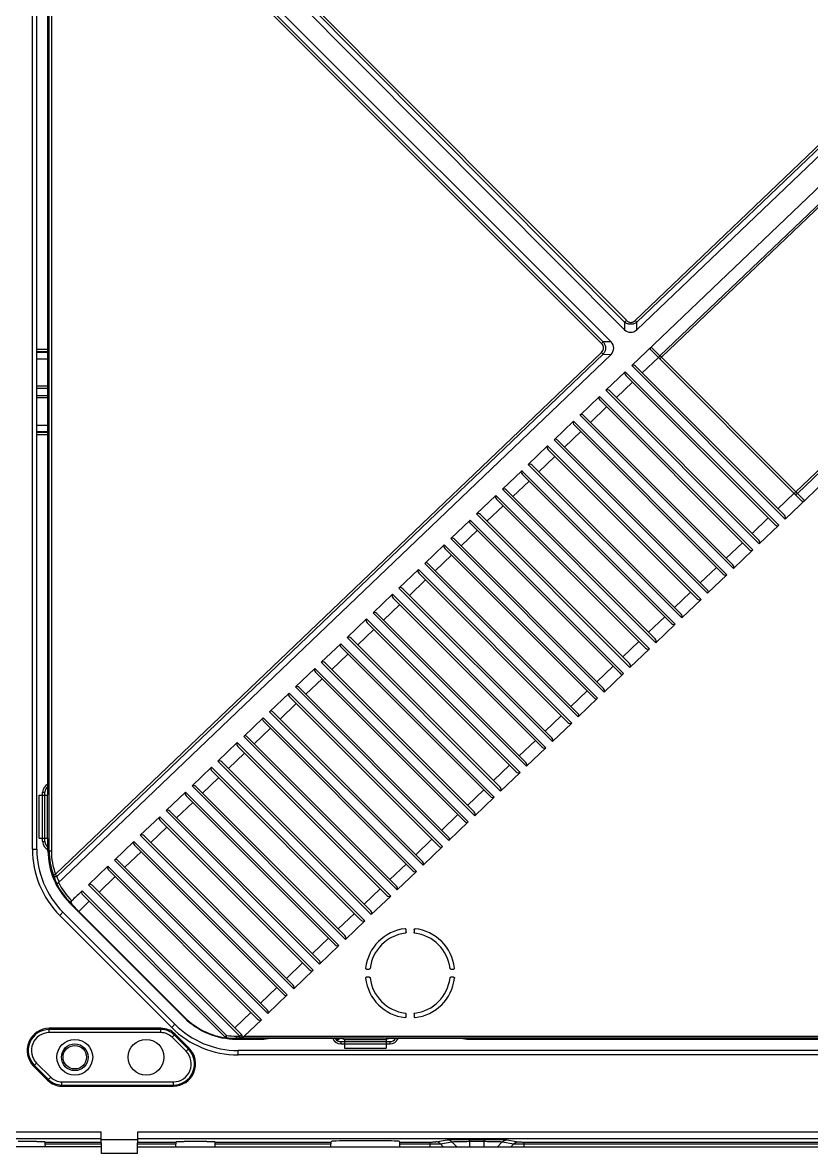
# Model space of a CAD drawing. Header units: millimetres. Extents: x 7531 to 19147, y 2539 to 6525.
# Drawn here: x 7857 to 8033.4, y 3054.3 to 3307.2 of the extents above; entities that cross this region are included whole.
import ezdxf

# ---------------------------------------------------------------- set-up
doc = ezdxf.new("R2010")
doc.units = ezdxf.units.MM
doc.layers.add('02___PRT_ALL_AXES', color=7, linetype='Continuous')

# ---------------------------------------------------------------- blocks, each defined once
blk = doc.blocks.new('DASFASFASEFWE')
at = {"color": 7, "linetype": 'Continuous'}
for p, q in [((122.71, 3532.31), (-11.33, 3404.27)), ((125.91, 3532.88), (-10.95, 3402.14)), ((123.3, 3532.11), (-10.95, 3403.87)), ((129.9, 3529.77), (-12.06, 3394.16)), ((-5.74, 3396.34), (131.83, 3527.76)), ((-5.43, 3396.02), (132.13, 3527.43)), ((-13.71, 3402.18), (-125.56, 3514.57)), ((-13.66, 3403.9), (-124.29, 3515.06)), ((-13.27, 3404.29), (-124.25, 3515.81)), ((-129.9, 3510.16), (-18.82, 3399.08)), ((-129.16, 3510.2), (-18.43, 3399.47)), ((-128.66, 3511.47), (-16.66, 3399.47)), ((-142.38, 3285.7), (-142.38, 3490.95)), ((-141.88, 3490.95), (-141.88, 3285.7)), ((-142.65, 3298.32), (-142.65, 3478.32)), ((127.98, 3464.68), (24.63, 3365.95)), ((128.34, 3464.31), (24.99, 3365.59)), ((22.26, 3359.84), (129.9, 3462.67)), ((-13.66, 3403.9), (-13.71, 3402.18)), ((-13.66, 3403.9), (-13.27, 3404.29)), ((-11.33, 3404.27), (-10.95, 3403.87)), ((-10.95, 3402.14), (-10.95, 3403.87)), ((-18.82, 3399.08), (-18.43, 3399.47)), ((-16.66, 3399.47), (-18.43, 3399.47)), ((-5.74, 3396.34), (-7.72, 3398.31)), ((-18.84, 3397.09), (-140.97, 3280.42)), ((-18.46, 3396.69), (-140.68, 3279.94)), ((-16.69, 3396.65), (-140.65, 3278.24)), ((-18.46, 3396.69), (-18.84, 3397.09)), ((-18.46, 3396.69), (-16.69, 3396.65)), ((-9.72, 3392.53), (-6.1, 3395.98)), ((-7.75, 3397.63), (25.93, 3363.96)), ((-5.43, 3396.02), (-5.79, 3395.67)), ((-5.43, 3396.02), (-5.74, 3396.34)), ((24.63, 3365.95), (-5.43, 3396.02)), ((-12.06, 3394.16), (22.26, 3359.84)), ((-11.2, 3394.01), (22.12, 3360.69)), ((-13.51, 3392.78), (-17.85, 3388.64)), ((20.81, 3358.46), (-13.51, 3392.78)), ((19.95, 3358.61), (-13.37, 3391.94)), ((-17.85, 3388.64), (16.47, 3354.32)), ((-16.99, 3388.49), (16.34, 3355.16)), ((-15.5, 3387), (-11.89, 3390.46)), ((-19.29, 3387.25), (-23.63, 3383.11)), ((15.02, 3352.94), (-19.29, 3387.25)), ((14.17, 3353.09), (-19.16, 3386.41)), ((-23.63, 3383.11), (10.68, 3348.79)), ((-22.78, 3382.96), (10.55, 3349.63)), ((-21.29, 3381.47), (-17.67, 3384.93)), ((-25.08, 3381.73), (-29.42, 3377.58)), ((9.24, 3347.41), (-25.08, 3381.73)), ((8.38, 3347.56), (-24.95, 3380.89)), ((-27.08, 3375.95), (-23.46, 3379.4)), ((-30.87, 3376.2), (-35.21, 3372.05)), ((3.45, 3341.88), (-30.87, 3376.2)), ((2.6, 3342.03), (-30.73, 3375.36)), ((-29.42, 3377.58), (4.9, 3343.26)), ((-28.56, 3377.43), (4.76, 3344.1)), ((-32.86, 3370.42), (-29.25, 3373.87)), ((-36.65, 3370.67), (-40.99, 3366.53)), ((-2.33, 3336.35), (-36.65, 3370.67)), ((-35.21, 3372.05), (-0.89, 3337.74)), ((-34.35, 3371.9), (-1.02, 3338.58)), ((-38.65, 3364.89), (-35.03, 3368.35)), ((-3.19, 3336.5), (-36.52, 3369.83)), ((-40.99, 3366.53), (-6.67, 3332.21)), ((-40.14, 3366.38), (-6.81, 3333.05)), ((24.25, 3365.63), (20.64, 3362.17)), ((24.28, 3365.6), (24.63, 3365.95)), ((24.99, 3365.59), (24.63, 3365.95)), ((26.59, 3363.99), (24.99, 3365.59)), ((-42.44, 3365.14), (-46.78, 3361)), ((-44.44, 3359.36), (-40.82, 3362.82)), ((-8.12, 3330.83), (-42.44, 3365.14)), ((-8.98, 3330.98), (-42.31, 3364.3)), ((-46.78, 3361), (-12.46, 3326.68)), ((-45.92, 3360.85), (-12.59, 3327.52)), ((-48.22, 3359.62), (-52.56, 3355.47)), ((-13.91, 3325.3), (-48.22, 3359.62)), ((-14.76, 3325.45), (-48.09, 3358.78)), ((18.47, 3360.1), (14.85, 3356.64)), ((16.47, 3354.32), (20.81, 3358.46)), ((-52.56, 3355.47), (-18.25, 3321.15)), ((-51.71, 3355.32), (-18.38, 3321.99)), ((-50.22, 3353.84), (-46.61, 3357.29)), ((-54.01, 3354.09), (-58.35, 3349.94)), ((-19.69, 3319.77), (-54.01, 3354.09)), ((-20.55, 3319.92), (-53.88, 3353.25)), ((12.68, 3354.57), (9.07, 3351.12)), ((10.68, 3348.79), (15.02, 3352.94)), ((-56.01, 3348.31), (-52.39, 3351.76)), ((-59.8, 3348.56), (-64.14, 3344.42)), ((-25.48, 3314.24), (-59.8, 3348.56)), ((-26.34, 3314.39), (-59.66, 3347.72)), ((-58.35, 3349.94), (-24.03, 3315.63)), ((-57.49, 3349.79), (-24.17, 3316.47)), ((6.9, 3349.04), (3.28, 3345.59)), ((-61.79, 3342.78), (-58.18, 3346.24)), ((4.9, 3343.26), (9.24, 3347.41)), ((-65.58, 3343.03), (-69.92, 3338.89)), ((-31.27, 3308.72), (-65.58, 3343.03)), ((-64.14, 3344.42), (-29.82, 3310.1)), ((-63.28, 3344.27), (-29.95, 3310.94)), ((1.11, 3343.52), (-2.51, 3340.06)), ((-67.58, 3337.25), (-63.96, 3340.71)), ((-32.12, 3308.87), (-65.45, 3342.19)), ((-0.89, 3337.74), (3.45, 3341.88)), ((-71.37, 3337.51), (-75.71, 3333.36)), ((-37.05, 3303.19), (-71.37, 3337.51)), ((-69.92, 3338.89), (-35.61, 3304.57)), ((-69.07, 3338.74), (-35.74, 3305.41)), ((-4.68, 3337.99), (-8.29, 3334.53)), ((-73.37, 3331.73), (-69.75, 3335.18)), ((-37.91, 3303.34), (-71.24, 3336.67)), ((-6.67, 3332.21), (-2.33, 3336.35)), ((-75.71, 3333.36), (-41.39, 3299.04)), ((-74.85, 3333.21), (-41.53, 3299.88)), ((-10.46, 3332.46), (-14.08, 3329.01)), ((-77.16, 3331.98), (-81.5, 3327.83)), ((-42.84, 3297.66), (-77.16, 3331.98)), ((-43.69, 3297.81), (-77.02, 3331.14)), ((-12.46, 3326.68), (-8.12, 3330.83)), ((-81.5, 3327.83), (-47.18, 3293.52)), ((-80.64, 3327.68), (-47.31, 3294.36)), ((-79.15, 3326.2), (-75.54, 3329.65)), ((-82.94, 3326.45), (-87.28, 3322.31)), ((-48.62, 3292.13), (-82.94, 3326.45)), ((-49.48, 3292.28), (-82.81, 3325.61)), ((-16.25, 3326.93), (-19.87, 3323.48)), ((-18.25, 3321.15), (-13.91, 3325.3)), ((-87.28, 3322.31), (-52.96, 3287.99)), ((-84.94, 3320.67), (-81.32, 3324.13)), ((-88.73, 3320.92), (-93.07, 3316.78)), ((-54.41, 3286.61), (-88.73, 3320.92)), ((-55.27, 3286.76), (-88.59, 3320.08)), ((-86.43, 3322.16), (-53.1, 3288.83)), ((-22.04, 3321.41), (-25.65, 3317.95)), ((-24.03, 3315.63), (-19.69, 3319.77)), ((-90.73, 3315.14), (-87.11, 3318.6)), ((-94.51, 3315.4), (-98.85, 3311.25)), ((-60.2, 3281.08), (-94.51, 3315.4)), ((-93.07, 3316.78), (-58.75, 3282.46)), ((-92.21, 3316.63), (-58.88, 3283.3)), ((-27.82, 3315.88), (-31.44, 3312.42)), ((-96.51, 3309.62), (-92.9, 3313.07)), ((-61.05, 3281.23), (-94.38, 3314.56)), ((-29.82, 3310.1), (-25.48, 3314.24)), ((-100.3, 3309.87), (-104.64, 3305.72)), ((-65.98, 3275.55), (-100.3, 3309.87)), ((-98.85, 3311.25), (-64.54, 3276.93)), ((-98, 3311.1), (-64.67, 3277.77)), ((-33.61, 3310.35), (-37.22, 3306.9)), ((-102.3, 3304.09), (-98.68, 3307.54)), ((-66.84, 3275.7), (-100.17, 3309.03)), ((-35.61, 3304.57), (-31.27, 3308.72)), ((-104.64, 3305.72), (-70.32, 3271.41)), ((-103.78, 3305.57), (-70.46, 3272.25)), ((-39.39, 3304.82), (-43.01, 3301.37)), ((-106.09, 3304.34), (-110.43, 3300.2)), ((-108.08, 3298.56), (-104.47, 3302.02)), ((-71.77, 3270.02), (-106.09, 3304.34)), ((-72.63, 3270.17), (-105.95, 3303.5)), ((-41.39, 3299.04), (-37.05, 3303.19)), ((-110.43, 3300.2), (-76.11, 3265.88)), ((-109.57, 3300.05), (-76.24, 3266.72)), ((-144.65, 3288.52), (-144.65, 3298.13)), ((-144.65, 3298.13), (-142.76, 3298.13)), ((-142.76, 3298.13), (-142.65, 3298.32)), ((-142.76, 3288.52), (-142.76, 3298.13)), ((-111.87, 3298.81), (-116.21, 3294.67)), ((-77.56, 3264.5), (-111.87, 3298.81)), ((-78.41, 3264.65), (-111.74, 3297.97)), ((-45.18, 3299.3), (-48.8, 3295.84)), ((-47.18, 3293.52), (-42.84, 3297.66)), ((-116.21, 3294.67), (-81.9, 3260.35)), ((-115.36, 3294.52), (-82.03, 3261.19)), ((-113.87, 3293.03), (-110.25, 3296.49)), ((-117.66, 3293.29), (-122, 3289.14)), ((-83.34, 3258.97), (-117.66, 3293.29)), ((-84.2, 3259.12), (-117.53, 3292.45)), ((-50.97, 3293.77), (-54.58, 3290.31)), ((-52.96, 3287.99), (-48.62, 3292.13)), ((-119.66, 3287.51), (-116.04, 3290.96)), ((-144.65, 3288.52), (-142.76, 3288.52)), ((-142.65, 3288.32), (-142.76, 3288.52)), ((-142.65, 3285.7), (-142.65, 3288.32)), ((-123.45, 3287.76), (-127.79, 3283.61)), ((-89.13, 3253.44), (-123.45, 3287.76)), ((-89.98, 3253.59), (-123.31, 3286.92)), ((-122, 3289.14), (-87.68, 3254.82)), ((-121.14, 3288.99), (-87.81, 3255.66)), ((-56.75, 3288.24), (-60.37, 3284.79)), ((-142.65, 3285.7), (-141.88, 3285.7)), ((-125.44, 3281.98), (-121.83, 3285.43)), ((-58.75, 3282.46), (-54.41, 3286.61)), ((-129.23, 3282.23), (-133.57, 3278.09)), ((-94.91, 3247.91), (-129.23, 3282.23)), ((-127.79, 3283.61), (-93.47, 3249.3)), ((-126.93, 3283.46), (-93.6, 3250.14)), ((-62.54, 3282.71), (-66.16, 3279.26)), ((-141.44, 3280.26), (-140.97, 3280.42)), ((-131.23, 3276.45), (-127.61, 3279.91)), ((-95.77, 3248.06), (-129.1, 3281.39)), ((-64.54, 3276.93), (-60.2, 3281.08)), ((-135.02, 3276.7), (-135.37, 3276.37)), ((-102.73, 3244.41), (-135.02, 3276.7)), ((-133.57, 3278.09), (-99.74, 3244.26)), ((-132.71, 3277.94), (-99.39, 3244.61)), ((-68.33, 3277.19), (-71.94, 3273.73)), ((-137.29, 3274.56), (-137.81, 3274.03)), ((-135.76, 3272.12), (-133.4, 3274.38)), ((-134.88, 3275.86), (-102.99, 3243.97)), ((-70.32, 3271.41), (-65.98, 3275.55)), ((-137.81, 3274.03), (-112.19, 3248.41)), ((-137.21, 3273.69), (-137.68, 3274.16)), ((-137.21, 3273.69), (-135.76, 3272.12)), ((-112.11, 3248.48), (-135.76, 3272.12)), ((-74.11, 3271.66), (-77.73, 3268.2)), ((-76.11, 3265.88), (-71.77, 3270.02)), ((-62.55, 3267.46), (-62.55, 3268.06)), ((-60.75, 3268.06), (-60.75, 3267.46)), ((-79.9, 3266.13), (-83.51, 3262.68)), ((-81.9, 3260.35), (-77.56, 3264.5)), ((-85.68, 3260.6), (-89.3, 3257.15)), ((-71.39, 3259.22), (-70.78, 3259.22)), ((-52.51, 3259.22), (-51.91, 3259.22)), ((-87.68, 3254.82), (-83.34, 3258.97)), ((-70.78, 3257.42), (-71.39, 3257.42)), ((-51.91, 3257.42), (-52.51, 3257.42)), ((-91.47, 3255.08), (-95.09, 3251.62)), ((-93.47, 3249.3), (-89.13, 3253.44)), ((-97.26, 3249.55), (-100.87, 3246.09)), ((-62.55, 3248.58), (-62.55, 3249.19)), ((-60.75, 3249.19), (-60.75, 3248.58)), ((-112.19, 3248.41), (-112.11, 3248.48)), ((-98.74, 3244.26), (-94.91, 3247.91)), ((-103.08, 3244.06), (-102.73, 3244.41)), ((-102.79, 3243.95), (-102.8, 3243.92)), ((-102.76, 3244.44), (-102.79, 3243.95)), ((-102.73, 3243.85), (-102.7, 3243.82)), ((-100.52, 3244.26), (-100.52, 3243.57)), ((-100.52, 3244.26), (-99.74, 3244.26)), ((-99.74, 3244.26), (-99.39, 3244.61)), ((-99.74, 3243.82), (-99.74, 3244.26)), ((-98.74, 3244.26), (365.45, 3244.26)), ((367.23, 3243.76), (-100.52, 3243.76)), ((-100.52, 3243.57), (-95.06, 3243.57)), ((-94.23, 3243.64), (-94.23, 3243.61)), ((-77.56, 3243.68), (-93.41, 3243.68)), ((-76.57, 3243.63), (-76.28, 3243.46)), ((-76.28, 3243.46), (-76.28, 3241.57)), ((-76.28, 3243.46), (-67.01, 3243.46)), ((-76.28, 3241.57), (-67.01, 3241.57)), ((-66.73, 3243.63), (-67.01, 3243.46)), ((-67.01, 3243.46), (-67.01, 3241.57)), ((-49.88, 3243.68), (-65.73, 3243.68)), ((-49.08, 3243.64), (-49.04, 3243.61)), ((-48.24, 3243.57), (164.94, 3243.57))]:
    blk.add_line(p, q, dxfattribs=at)
for centre, radius, start, end in [((-12.31, 3403.61), 2, 225.6781, 312.8736), ((-18.1, 3398.08), 2, 314.5414, 44.1483), ((-126.15, 3285.7), 16.5, 180, 225), ((-126.15, 3285.7), 16.24, 180, 199.5919), ((-126.15, 3285.7), 15.74, 180, 199.5919), ((-125.75, 3285.31), 16.48, 198.9385, 205.3716), ((-218.21, 3233.82), 90.2, 30.747, 31.1083), ((-125.54, 3285.11), 16, 198.8856, 203.72), ((-126.15, 3285.7), 16.32, 207.2303, 225), ((-126.15, 3285.7), 15.82, 206.6951, 225.0355), ((-61.65, 3258.32), 10, 96.4293, 173.5706), ((-61.65, 3258.32), 9, 96.8551, 173.1449), ((-61.65, 3258.32), 9, 6.8551, 83.1449), ((-61.65, 3258.32), 10, 6.4293, 83.5706), ((-61.65, 3258.32), 10, 186.4293, 263.5706), ((-61.65, 3258.32), 9, 186.8551, 263.1449), ((-61.65, 3258.32), 9, 276.8551, 353.1449), ((-61.65, 3258.32), 10, 276.4293, 353.5706), ((-100.52, 3260.07), 16.5, 225, 270), ((-100.52, 3260.07), 16.4, 225, 262.364), ((-102.73, 3244.41), 0.497, 225.004, 262.2069), ((-102.63, 3244.32), 0.503, 224.9881, 262.3479), ((-100.52, 3260.07), 16.32, 261.9828, 270), ((-100.52, 3260.07), 15.82, 261.9828, 270), ((-99.89, 3244.41), 0.611, 314.9932, 323.2755)]:
    blk.add_arc(centre, radius, start, end, dxfattribs=at)
for centre, major_axis, ratio, start_param, end_param in [((-11.57, 3393.67), (0.507, -0.483), 0.713711, 1.537498, 3.108294), ((-13.01, 3392.29), (0.507, -0.483), 0.713711, 3.108294, 4.679091), ((-17.35, 3388.14), (0.507, -0.483), 0.713711, 1.537498, 3.108294), ((-18.8, 3386.76), (0.507, -0.483), 0.713711, 3.108294, 4.679091), ((-23.14, 3382.61), (0.507, -0.483), 0.713711, 1.537498, 3.108294), ((-24.58, 3381.23), (0.507, -0.483), 0.713711, 3.108294, 4.679091), ((-30.37, 3375.7), (0.507, -0.483), 0.713711, 3.108294, 4.679091), ((-28.92, 3377.09), (0.507, -0.483), 0.713711, 1.537498, 3.108294), ((-36.16, 3370.18), (0.507, -0.483), 0.713711, 3.108294, 4.679091), ((-34.71, 3371.56), (0.507, -0.483), 0.713711, 1.537498, 3.108294), ((-40.5, 3366.03), (0.507, -0.483), 0.713711, 1.537498, 3.108294), ((-41.94, 3364.65), (0.507, -0.483), 0.713711, 3.108294, 4.679091), ((26.28, 3364.3), (0.374, 0.332), 0.886846, -3.089865, -1.530834), ((-46.28, 3360.5), (0.507, -0.483), 0.713711, 1.537498, 3.108294), ((21.76, 3360.34), (0.507, -0.483), 0.713711, -0.033298, 1.537498), ((-47.73, 3359.12), (0.507, -0.483), 0.713711, 3.108294, 4.679091), ((20.32, 3358.96), (0.507, -0.483), 0.713711, -1.604095, -0.033298), ((-52.07, 3354.98), (0.507, -0.483), 0.713711, 1.537498, 3.108294), ((15.98, 3354.81), (0.507, -0.483), 0.713711, -0.033298, 1.537498), ((-53.52, 3353.59), (0.507, -0.483), 0.713711, 3.108294, 4.679091), ((14.53, 3353.43), (0.507, -0.483), 0.713711, -1.604095, -0.033298), ((-57.86, 3349.45), (0.507, -0.483), 0.713711, 1.537498, 3.108294), ((-59.3, 3348.07), (0.507, -0.483), 0.713711, 3.108294, 4.679091), ((8.74, 3347.9), (0.507, -0.483), 0.713711, -1.604095, -0.033298), ((10.19, 3349.29), (0.507, -0.483), 0.713711, -0.033298, 1.537498), ((-65.09, 3342.54), (0.507, -0.483), 0.713711, 3.108294, 4.679091), ((-63.64, 3343.92), (0.507, -0.483), 0.713711, 1.537498, 3.108294), ((4.4, 3343.76), (0.507, -0.483), 0.713711, -0.033298, 1.537498), ((2.96, 3342.38), (0.507, -0.483), 0.713711, -1.604095, -0.033298), ((-70.87, 3337.01), (0.507, -0.483), 0.713711, 3.108294, 4.679091), ((-69.43, 3338.39), (0.507, -0.483), 0.713711, 1.537498, 3.108294), ((-1.38, 3338.23), (0.507, -0.483), 0.713711, -0.033298, 1.537498), ((-2.83, 3336.85), (0.507, -0.483), 0.713711, -1.604095, -0.033298), ((-75.21, 3332.87), (0.507, -0.483), 0.713711, 1.537498, 3.108294), ((-7.17, 3332.7), (0.507, -0.483), 0.713711, -0.033298, 1.537498), ((-76.66, 3331.48), (0.507, -0.483), 0.713711, 3.108294, 4.679091), ((-8.62, 3331.32), (0.507, -0.483), 0.713711, -1.604095, -0.033298), ((-81, 3327.34), (0.507, -0.483), 0.713711, 1.537498, 3.108294), ((-12.96, 3327.18), (0.507, -0.483), 0.713711, -0.033298, 1.537498), ((-82.45, 3325.96), (0.507, -0.483), 0.713711, 3.108294, 4.679091), ((-14.4, 3325.79), (0.507, -0.483), 0.713711, -1.604095, -0.033298), ((-86.79, 3321.81), (0.507, -0.483), 0.713711, 1.537498, 3.108294), ((-88.23, 3320.43), (0.507, -0.483), 0.713711, 3.108294, 4.679091), ((-20.19, 3320.27), (0.507, -0.483), 0.713711, -1.604095, -0.033298), ((-18.74, 3321.65), (0.507, -0.483), 0.713711, -0.033298, 1.537498), ((-94.02, 3314.9), (0.507, -0.483), 0.713711, 3.108294, 4.679091), ((-92.57, 3316.28), (0.507, -0.483), 0.713711, 1.537498, 3.108294), ((-24.53, 3316.12), (0.507, -0.483), 0.713711, -0.033298, 1.537498), ((-25.97, 3314.74), (0.507, -0.483), 0.713711, -1.604095, -0.033298), ((-99.81, 3309.37), (0.507, -0.483), 0.713711, 3.108294, 4.679091), ((-98.36, 3310.76), (0.507, -0.483), 0.713711, 1.537498, 3.108294), ((-30.31, 3310.59), (0.507, -0.483), 0.713711, -0.033298, 1.537498), ((-31.76, 3309.21), (0.507, -0.483), 0.713711, -1.604095, -0.033298), ((-104.15, 3305.23), (0.507, -0.483), 0.713711, 1.537498, 3.108294), ((-36.1, 3305.07), (0.507, -0.483), 0.713711, -0.033298, 1.537498), ((-105.59, 3303.85), (0.507, -0.483), 0.713711, 3.108294, 4.679091), ((-37.55, 3303.68), (0.507, -0.483), 0.713711, -1.604095, -0.033298), ((-109.93, 3299.7), (0.507, -0.483), 0.713711, 1.537498, 3.108294), ((-41.89, 3299.54), (0.507, -0.483), 0.713711, -0.033298, 1.537498), ((-111.38, 3298.32), (0.507, -0.483), 0.713711, 3.108294, 4.679091), ((-43.33, 3298.16), (0.507, -0.483), 0.713711, -1.604095, -0.033298), ((-115.72, 3294.17), (0.507, -0.483), 0.713711, 1.537498, 3.108294), ((-117.16, 3292.79), (0.507, -0.483), 0.713711, 3.108294, 4.679091), ((-49.12, 3292.63), (0.507, -0.483), 0.713711, -1.604095, -0.033298), ((-47.67, 3294.01), (0.507, -0.483), 0.713711, -0.033298, 1.537498), ((-122.95, 3287.26), (0.507, -0.483), 0.713711, 3.108294, 4.679091), ((-121.5, 3288.65), (0.507, -0.483), 0.713711, 1.537498, 3.108294), ((-53.46, 3288.48), (0.507, -0.483), 0.713711, -0.033298, 1.537498), ((-54.91, 3287.1), (0.507, -0.483), 0.713711, -1.604095, -0.033298), ((-128.74, 3281.74), (0.507, -0.483), 0.713711, 3.108294, 4.679091), ((-127.29, 3283.12), (0.507, -0.483), 0.713711, 1.537498, 3.108294), ((-59.25, 3282.96), (0.507, -0.483), 0.713711, -0.033298, 1.537498), ((-60.69, 3281.57), (0.507, -0.483), 0.713711, -1.604095, -0.033298), ((-134.52, 3276.21), (0.507, -0.483), 0.713711, 3.108294, 4.679091), ((-65.03, 3277.43), (0.507, -0.483), 0.713711, -0.033298, 1.537498), ((-66.48, 3276.05), (0.507, -0.483), 0.713711, -1.604095, -0.033298), ((-70.82, 3271.9), (0.507, -0.483), 0.713711, -0.033298, 1.537498), ((-72.26, 3270.52), (0.507, -0.483), 0.713711, -1.604095, -0.033298), ((-76.6, 3266.37), (0.507, -0.483), 0.713711, -0.033298, 1.537498), ((-62.75, 3268.06), (0.087, 0.185), 0.979445, -1.124487, 0.541705), ((-78.05, 3264.99), (0.507, -0.483), 0.713711, -1.604095, -0.033298), ((-83.84, 3259.46), (0.507, -0.483), 0.713711, -1.604095, -0.033298), ((-82.39, 3260.85), (0.507, -0.483), 0.713711, -0.033298, 1.537498), ((-51.91, 3259.42), (0.185, -0.087), 0.979445, -1.124486, 0.54171), ((-71.38, 3257.22), (0.185, -0.087), 0.979445, 2.017106, 3.683302), ((-88.18, 3255.32), (0.507, -0.483), 0.713711, -0.033298, 1.537498), ((-89.62, 3253.94), (0.507, -0.483), 0.713711, -1.604095, -0.033298), ((-93.96, 3249.79), (0.507, -0.483), 0.713711, -0.033298, 1.537498), ((-95.41, 3248.41), (0.507, -0.483), 0.713711, -1.604095, -0.033298), ((-60.55, 3248.59), (0.087, 0.185), 0.979445, -4.26608, -2.599888), ((-99.76, 3244.26), (1.14, 0.27), 0.371892, -1.646614, -0.564019), ((-77.56, 3243.63), (1, 0), 0.052408, 0.087266, 1.570796), ((-65.73, 3243.63), (1, 0), 0.052408, 1.570796, 3.054326)]:
    blk.add_ellipse(centre, major_axis=major_axis, ratio=ratio, start_param=start_param, end_param=end_param, dxfattribs=at)
for points, knots in [([(-10.95, 3403.87), (-11.04, 3403.8), (-11.25, 3403.66), (-11.59, 3403.51), (-11.94, 3403.41), (-12.31, 3403.39), (-12.68, 3403.42), (-13.03, 3403.53), (-13.37, 3403.69), (-13.57, 3403.83), (-13.66, 3403.9)], [0, 0, 0, 0, 0.124642, 0.249822, 0.374754, 0.499929, 0.625324, 0.750512, 0.875528, 1, 1, 1, 1]), ([(-13.27, 3404.29), (-13.21, 3404.23), (-13.07, 3404.11), (-12.76, 3403.9), (-12.4, 3403.8), (-12.03, 3403.85), (-11.68, 3403.97), (-11.46, 3404.14), (-11.33, 3404.27)], [0, 0, 0, 0, 0.125159, 0.250372, 0.499699, 0.624886, 0.750502, 1, 1, 1, 1]), ([(-18.84, 3397.09), (-18.7, 3397.22), (-18.46, 3397.52), (-18.32, 3397.99), (-18.37, 3398.36), (-18.5, 3398.72), (-18.68, 3398.94), (-18.82, 3399.08)], [0, 0, 0, 0, 0.24974, 0.49918, 0.62445, 0.750299, 1, 1, 1, 1]), ([(-18.43, 3399.47), (-18.27, 3399.27), (-18.08, 3398.94), (-17.94, 3398.45), (-17.91, 3398.08), (-17.95, 3397.7), (-18.1, 3397.22), (-18.3, 3396.89), (-18.46, 3396.69)], [0, 0, 0, 0, 0.249436, 0.374674, 0.499993, 0.625311, 0.75055, 1, 1, 1, 1]), ([(-7.75, 3397.63), (-7.79, 3397.67), (-7.86, 3397.78), (-7.89, 3397.93), (-7.87, 3398.05), (-7.84, 3398.15), (-7.79, 3398.23), (-7.74, 3398.29), (-7.72, 3398.31)], [0, 0, 0, 0, 0.226538, 0.465476, 0.592176, 0.724406, 0.861597, 1, 1, 1, 1]), ([(-5.94, 3395.82), (-5.97, 3395.85), (-5.98, 3395.92), (-5.97, 3395.99), (-5.95, 3396.06), (-5.92, 3396.1), (-5.91, 3396.13)], [0, 0, 0, 0, 0.382574, 0.514482, 0.661748, 1, 1, 1, 1]), ([(-5.91, 3396.13), (-5.88, 3396.17), (-5.83, 3396.24), (-5.78, 3396.31), (-5.74, 3396.34)], [0, 0, 0, 0, 0.502985, 1, 1, 1, 1]), ([(24.46, 3365.42), (24.48, 3365.4), (24.52, 3365.38), (24.6, 3365.37), (24.7, 3365.39), (24.76, 3365.42), (24.79, 3365.44)], [0, 0, 0, 0, 0.193244, 0.417835, 0.686823, 1, 1, 1, 1]), ([(24.79, 3365.44), (24.83, 3365.46), (24.9, 3365.5), (24.96, 3365.56), (24.99, 3365.59)], [0, 0, 0, 0, 0.488777, 1, 1, 1, 1]), ([(-141.44, 3280.26), (-141.43, 3280.23), (-141.4, 3280.13), (-141.36, 3280.03), (-141.34, 3279.96)], [0, 0, 0, 0, 0.262407, 1, 1, 1, 1]), ([(-140.68, 3279.94), (-140.71, 3279.92), (-140.78, 3279.89), (-140.88, 3279.86), (-140.98, 3279.85), (-141.08, 3279.84), (-141.17, 3279.85), (-141.25, 3279.88), (-141.31, 3279.91), (-141.33, 3279.94), (-141.34, 3279.96)], [0, 0, 0, 0, 0.141319, 0.293935, 0.447302, 0.591507, 0.71956, 0.830254, 0.923391, 1, 1, 1, 1]), ([(-132.71, 3277.94), (-132.77, 3277.99), (-132.89, 3278.08), (-133.06, 3278.16), (-133.21, 3278.2), (-133.34, 3278.2), (-133.46, 3278.17), (-133.54, 3278.12), (-133.57, 3278.09)], [0, 0, 0, 0, 0.233473, 0.471785, 0.595317, 0.723583, 0.858548, 1, 1, 1, 1]), ([(-137.21, 3273.69), (-137.26, 3273.74), (-137.35, 3273.86), (-137.42, 3274.03), (-137.44, 3274.15), (-137.44, 3274.23), (-137.43, 3274.29), (-137.42, 3274.35), (-137.4, 3274.39), (-137.38, 3274.43), (-137.36, 3274.47), (-137.34, 3274.5), (-137.32, 3274.51)], [0, 0, 0, 0, 0.23314, 0.470919, 0.594052, 0.657744, 0.722888, 0.789022, 0.85743, 0.893057, 0.929346, 1, 1, 1, 1]), ([(-62.55, 3267.46), (-62.55, 3267.43), (-62.56, 3267.39), (-62.59, 3267.32), (-62.65, 3267.28), (-62.7, 3267.26), (-62.72, 3267.26)], [0, 0, 0, 0, 0.249679, 0.499925, 0.750498, 1, 1, 1, 1]), ([(-60.75, 3268.06), (-60.75, 3268.09), (-60.74, 3268.14), (-60.69, 3268.21), (-60.61, 3268.26), (-60.56, 3268.26), (-60.53, 3268.26)], [0, 0, 0, 0, 0.24976, 0.50009, 0.750249, 1, 1, 1, 1]), ([(-60.57, 3267.26), (-60.62, 3267.26), (-60.71, 3267.32), (-60.75, 3267.41), (-60.75, 3267.46)], [0, 0, 0, 0, 0.499756, 1, 1, 1, 1]), ([(-71.39, 3259.22), (-71.41, 3259.22), (-71.47, 3259.23), (-71.54, 3259.28), (-71.58, 3259.36), (-71.59, 3259.42), (-71.58, 3259.44)], [0, 0, 0, 0, 0.24976, 0.500091, 0.750249, 1, 1, 1, 1]), ([(-70.58, 3259.4), (-70.59, 3259.35), (-70.64, 3259.26), (-70.74, 3259.22), (-70.78, 3259.22)], [0, 0, 0, 0, 0.500005, 1, 1, 1, 1]), ([(-52.51, 3259.22), (-52.54, 3259.22), (-52.58, 3259.23), (-52.65, 3259.27), (-52.69, 3259.33), (-52.71, 3259.37), (-52.71, 3259.4)], [0, 0, 0, 0, 0.249679, 0.499925, 0.750498, 1, 1, 1, 1]), ([(-70.78, 3257.42), (-70.76, 3257.42), (-70.71, 3257.41), (-70.65, 3257.38), (-70.6, 3257.32), (-70.59, 3257.27), (-70.58, 3257.25)], [0, 0, 0, 0, 0.249679, 0.499925, 0.750498, 1, 1, 1, 1]), ([(-52.71, 3257.25), (-52.71, 3257.3), (-52.65, 3257.39), (-52.56, 3257.42), (-52.51, 3257.42)], [0, 0, 0, 0, 0.500005, 1, 1, 1, 1]), ([(-51.91, 3257.42), (-51.88, 3257.42), (-51.83, 3257.41), (-51.76, 3257.36), (-51.71, 3257.29), (-51.71, 3257.23), (-51.71, 3257.2)], [0, 0, 0, 0, 0.24976, 0.500091, 0.750249, 1, 1, 1, 1]), ([(-62.72, 3249.39), (-62.67, 3249.38), (-62.58, 3249.33), (-62.55, 3249.23), (-62.55, 3249.19)], [0, 0, 0, 0, 0.500005, 1, 1, 1, 1]), ([(-60.75, 3249.19), (-60.75, 3249.21), (-60.74, 3249.26), (-60.7, 3249.32), (-60.64, 3249.37), (-60.6, 3249.38), (-60.57, 3249.39)], [0, 0, 0, 0, 0.249679, 0.499925, 0.750498, 1, 1, 1, 1]), ([(-62.55, 3248.58), (-62.55, 3248.56), (-62.56, 3248.5), (-62.61, 3248.43), (-62.68, 3248.39), (-62.74, 3248.38), (-62.77, 3248.39)], [0, 0, 0, 0, 0.24976, 0.50009, 0.750249, 1, 1, 1, 1]), ([(-102.8, 3243.92), (-102.78, 3243.91), (-102.76, 3243.89), (-102.74, 3243.86), (-102.73, 3243.85)], [0, 0, 0, 0, 0.507064, 1, 1, 1, 1]), ([(-99.45, 3243.97), (-99.49, 3243.93), (-99.58, 3243.87), (-99.69, 3243.83), (-99.74, 3243.82)], [0, 0, 0, 0, 0.508728, 1, 1, 1, 1]), ([(-99.32, 3244.19), (-99.32, 3244.17), (-99.34, 3244.12), (-99.37, 3244.08), (-99.4, 3244.04)], [0, 0, 0, 0, 0.246126, 1, 1, 1, 1]), ([(-99.39, 3244.61), (-99.36, 3244.59), (-99.32, 3244.53), (-99.29, 3244.42), (-99.28, 3244.3), (-99.3, 3244.23), (-99.32, 3244.19)], [0, 0, 0, 0, 0.235043, 0.477373, 0.731915, 1, 1, 1, 1]), ([(-95.06, 3243.57), (-95.01, 3243.57), (-94.91, 3243.57), (-94.77, 3243.58), (-94.64, 3243.58), (-94.52, 3243.58), (-94.42, 3243.59), (-94.35, 3243.59), (-94.31, 3243.6), (-94.29, 3243.6), (-94.27, 3243.61), (-94.26, 3243.61), (-94.26, 3243.61)], [0, 0, 0, 0, 0.183944, 0.362856, 0.529354, 0.67717, 0.801738, 0.898779, 0.936022, 0.965419, 0.986767, 1, 1, 1, 1]), ([(-94.21, 3243.64), (-94.21, 3243.64), (-94.2, 3243.64), (-94.18, 3243.65), (-94.16, 3243.65), (-94.12, 3243.66), (-94.05, 3243.66), (-93.95, 3243.67), (-93.83, 3243.67), (-93.7, 3243.68), (-93.56, 3243.68), (-93.46, 3243.68), (-93.41, 3243.68)], [0, 0, 0, 0, 0.013233, 0.034581, 0.063978, 0.101221, 0.198262, 0.32283, 0.470646, 0.637144, 0.816056, 1, 1, 1, 1]), ([(-49.88, 3243.68), (-49.83, 3243.68), (-49.73, 3243.68), (-49.59, 3243.68), (-49.46, 3243.67), (-49.35, 3243.67), (-49.25, 3243.66), (-49.18, 3243.66), (-49.14, 3243.65), (-49.11, 3243.65), (-49.1, 3243.64), (-49.09, 3243.64), (-49.08, 3243.64)], [0, 0, 0, 0, 0.183944, 0.362856, 0.529354, 0.67717, 0.801738, 0.898779, 0.936022, 0.965419, 0.986767, 1, 1, 1, 1]), ([(-49.04, 3243.61), (-49.03, 3243.61), (-49.02, 3243.61), (-49.01, 3243.6), (-48.98, 3243.6), (-48.94, 3243.59), (-48.87, 3243.59), (-48.77, 3243.58), (-48.66, 3243.58), (-48.53, 3243.58), (-48.38, 3243.57), (-48.29, 3243.57), (-48.24, 3243.57)], [0, 0, 0, 0, 0.013233, 0.034581, 0.063978, 0.101221, 0.198262, 0.32283, 0.470646, 0.637144, 0.816056, 1, 1, 1, 1])]:
    blk.add_open_spline(points, degree=3, knots=knots, dxfattribs=at)
blk.add_open_spline([(-135.37, 3276.37), (-136.02, 3275.75), (-136.67, 3275.13), (-137.32, 3274.51)], degree=3, dxfattribs=at)

msp = doc.modelspace()

# ---------------------------------------------------------------- linework, layer by layer
at = {"color": 7, "linetype": 'Continuous'}
for p, q in [((7859.13657, 3122.36694), (7859.13657, 3326.78368)), ((7860.13657, 3122.36694), (7860.13657, 3326.78368)), ((7862.63657, 3234.05816), (7860.13657, 3234.05816)), ((7862.63657, 3233.55846), (7860.13657, 3233.55846)), ((7860.13657, 3233.46872), (7862.63657, 3233.46872)), ((7860.13657, 3231.96964), (7862.63657, 3231.96964)), ((7860.13657, 3217.18099), (7862.63657, 3217.18099)), ((7862.63657, 3215.6819), (7860.13657, 3215.6819)), ((7860.13657, 3215.59216), (7862.63657, 3215.59216)), ((7860.13657, 3215.09247), (7862.63657, 3215.09247)), ((7861.43657, 3124.07531), (7861.43657, 3135.07531)), ((7861.43657, 3135.07531), (7861.93657, 3135.07531)), ((7861.93657, 3124.07531), (7861.93657, 3135.07531)), ((7861.43657, 3124.07531), (7861.93657, 3124.07531)), ((7859.13657, 3122.36694), (7860.13657, 3122.36694)), ((7865.28733, 3107.5177), (7865.99443, 3108.22481)), ((7890.32896, 3082.47607), (7865.28733, 3107.5177)), ((7891.03606, 3083.18318), (7865.99443, 3108.22481)), ((7862.92946, 3081.32531), (7862.92946, 3082.29162)), ((7887.90865, 3082.29162), (7862.92946, 3082.29162)), ((7887.90865, 3082.03662), (7862.92946, 3082.03662)), ((7887.90865, 3081.32531), (7887.90865, 3082.29162)), ((7890.32896, 3082.47607), (7891.03606, 3083.18318)), ((7887.90865, 3081.32531), (7862.92946, 3081.32531)), ((7890.38352, 3080.30019), (7891.0668, 3080.98347)), ((7893.52997, 3077.15374), (7890.38352, 3080.30019)), ((7894.03294, 3077.65671), (7890.88649, 3080.80316)), ((7894.21325, 3077.83702), (7891.0668, 3080.98347)), ((7927.06656, 3079.77531), (7927.80657, 3079.77531)), ((7927.80657, 3079.77531), (7927.80657, 3079.98254)), ((7893.52997, 3077.15374), (7894.21325, 3077.83702)), ((7905.1782, 3076.32531), (7905.1782, 3077.32531)), ((8372.09494, 3077.32531), (7905.1782, 3077.32531)), ((7928.13657, 3079.32531), (7928.13657, 3078.83396)), ((7928.13657, 3079.32531), (7939.13657, 3079.32531)), ((7928.13657, 3078.83396), (7939.13657, 3078.83396)), ((7939.13657, 3079.32531), (7939.13657, 3078.83396)), ((7859.41775, 3073.8136), (7860.10104, 3074.49689)), ((7860.10104, 3074.49689), (7863.24748, 3071.35044)), ((8372.09494, 3076.32531), (7905.1782, 3076.32531)), ((7859.41775, 3073.8136), (7862.5642, 3070.66716)), ((7859.59806, 3073.99391), (7862.74451, 3070.84747)), ((7862.5642, 3070.66716), (7863.24748, 3071.35044)), ((7865.72236, 3069.35901), (7865.72236, 3070.32531)), ((7865.72236, 3070.32531), (7890.70154, 3070.32531)), ((7865.72236, 3069.614), (7890.70154, 3069.614)), ((7890.70154, 3069.35901), (7890.70154, 3070.32531)), ((7865.72236, 3069.35901), (7890.70154, 3069.35901)), ((7852.12877, 3059.13759), (7874.55257, 3059.13759)), ((7852.12877, 3057.6381), (7874.57874, 3057.6381)), ((7860.13623, 3056.96934), (7855.95295, 3056.96934)), ((7860.13658, 3056.96934), (7861.16275, 3056.99552)), ((7861.16275, 3056.99552), (7861.88657, 3056.99552)), ((7861.88657, 3056.99552), (7862.01422, 3056.86787)), ((7862.01422, 3056.86787), (7874.59219, 3056.86787)), ((7874.63657, 3054.32531), (7874.55257, 3059.13759)), ((7882.68893, 3057.32531), (7874.5842, 3057.32531)), ((7882.63657, 3054.32531), (7882.72057, 3059.13759)), ((7882.68095, 3056.86787), (7891.25892, 3056.86787)), ((7882.69439, 3057.6381), (8136.33255, 3057.6381)), ((7882.72057, 3059.13759), (8136.33255, 3059.13759)), ((7891.25892, 3056.86787), (7891.38657, 3056.99552)), ((7891.38657, 3056.99552), (7892.11038, 3056.99552)), ((7892.11038, 3056.99552), (7893.13656, 3056.96934)), ((7898.13623, 3056.96934), (7893.13691, 3056.96934)), ((7898.13658, 3056.96934), (7899.16275, 3056.99552)), ((7899.16275, 3056.99552), (7899.88657, 3056.99552)), ((7899.88657, 3056.99552), (7900.01422, 3056.86787)), ((7900.01422, 3056.86787), (7925.94675, 3056.86787)), ((7925.94675, 3056.86787), (7926.03367, 3056.99826)), ((7935.24039, 3057.15264), (7932.03275, 3057.15264)), ((7941.32639, 3056.86787), (7941.23947, 3056.99826)), ((7941.32639, 3056.86787), (7948.11927, 3056.86787)), ((7948.11927, 3055.82531), (7948.11927, 3056.86787)), ((7949.406, 3056.8969), (7951.96946, 3057.3452)), ((7950.45054, 3056.45808), (7953.014, 3056.90637)), ((7953.014, 3056.90637), (7954.07864, 3055.82531)), ((7957.03306, 3055.82531), (7957.03306, 3057.45945)), ((7957.03306, 3057.45945), (7960.24008, 3057.45945)), ((7957.03306, 3057.02062), (7960.24008, 3057.02062)), ((7960.24008, 3055.82531), (7960.24008, 3057.45945)), ((7964.25913, 3056.90637), (7963.1945, 3055.82531)), ((7964.25913, 3056.90637), (7966.82259, 3056.45808)), ((7965.30368, 3057.3452), (7967.86714, 3056.8969)), ((7969.15387, 3055.82531), (7969.15387, 3056.86787)), ((7969.15387, 3056.86787), (8115.25892, 3056.86787)), ((7874.61039, 3055.82531), (7838.63657, 3055.82531)), ((7862.05678, 3055.82531), (7862.04097, 3056.42904)), ((7862.04097, 3056.42904), (7874.59985, 3056.42904)), ((7882.63657, 3054.32531), (7874.63657, 3054.32531)), ((7882.66275, 3055.82531), (8394.61039, 3055.82531)), ((7882.67329, 3056.42904), (7891.23217, 3056.42904)), ((7891.21636, 3055.82531), (7891.23217, 3056.42904)), ((7900.05678, 3055.82531), (7900.04097, 3056.42904)), ((7900.04097, 3056.42904), (7925.92892, 3056.42904)), ((7925.91838, 3055.82531), (7925.92892, 3056.42904)), ((7941.35476, 3055.82531), (7941.34422, 3056.42904)), ((7941.34422, 3056.42904), (7948.11927, 3056.42904)), ((7951.07369, 3055.82531), (7950.45054, 3056.45808)), ((7966.19944, 3055.82531), (7966.82259, 3056.45808)), ((7966.82259, 3056.45808), (7966.9994, 3056.4495)), ((7966.9994, 3056.4495), (7967.55024, 3056.43829)), ((7967.81884, 3056.43514), (7969.15387, 3056.42904)), ((7969.15387, 3056.42904), (8115.23217, 3056.42904))]:
    msp.add_line(p, q, dxfattribs=at)
at = {"color": 6, "linetype": 'Continuous'}
for radius in [4, 3, 2.625]:
    msp.add_circle((7868.63657, 3075.82531), radius, dxfattribs=at)
at = {"color": 7, "linetype": 'Continuous'}
msp.add_circle((7884.57657, 3075.82531), 4, dxfattribs=at)
for centre, radius, start, end in [((7863.43657, 3135.07531), 2, 113.5908667, 180), ((7863.43657, 3135.07531), 1.5, 122.2986657, 180), ((7863.43657, 3124.07531), 2, 180, 247.4974708), ((7863.43657, 3124.07531), 1.5, 180, 237.7014218), ((7880.13657, 3122.36694), 21, 180, 225), ((7880.13657, 3122.36694), 20, 180, 225), ((7862.92946, 3077.32531), 4.96631, 90, 225), ((7862.92946, 3077.32531), 4.71131, 90, 225), ((7887.90865, 3077.82531), 4.46631, 45, 90), ((7887.90865, 3077.82531), 4.21131, 45, 90), ((7905.1782, 3097.32531), 21, 225, 270), ((7905.1782, 3097.32531), 20, 225, 270), ((7862.92946, 3077.32531), 4, 90, 225), ((7887.90865, 3077.82531), 3.5, 45, 90), ((7928.13657, 3080.82531), 1.99135, 205.0651685, 270), ((7928.13657, 3080.82531), 1.5, 214.2651293, 270), ((7939.13657, 3080.82531), 1.99135, 270, 334.9348422), ((7939.13657, 3080.82531), 1.5, 270, 325.7348971), ((7890.70154, 3074.32531), 4.96631, 270, 45), ((7890.70154, 3074.32531), 4.71131, 270, 45), ((7890.70154, 3074.32531), 4, 270, 45), ((7865.72236, 3073.82531), 4.46631, 225, 270), ((7865.72236, 3073.82531), 4.21131, 225, 270), ((7865.72236, 3073.82531), 3.5, 225, 270), ((7948.12758, 3209.02792), 152.59888, 269.9968786, 270.2641295), ((7948.28401, 3175.87208), 119.44267, 270.2624121, 270.5696107), ((7948.71294, 3131.08838), 74.65692, 270.5821283, 270.794053), ((7949.38526, 3055.39817), 1.50277, 49.7980376, 54.7360894), ((7949.39117, 3055.40502), 1.49372, 44.8284633, 49.801364), ((7967.88197, 3055.40502), 1.49372, 130.1986361, 135.1715367), ((7967.88788, 3055.39817), 1.50277, 125.2639107, 130.2019624), ((7968.58514, 3133.20737), 76.77606, 269.2276646, 269.4281283)]:
    msp.add_arc(centre, radius, start, end, dxfattribs=at)
for centre, major_axis, ratio, start_param, end_param in [((7862.01319, 3055.36838), (0, 1.5), 0.026185922, 5.497787144, 6.257005368), ((7891.25994, 3055.36838), (0, 1.5), 0.026185922, 6.309365246, 7.068583471), ((7900.01319, 3055.36838), (0, 1.5), 0.026185922, 5.497787144, 6.257005368), ((7925.94743, 3055.36838), (0, 1.5), 0.017455065, 6.309365246, 7.068583471), ((7932.03275, 3056.99552), (6, 0), 0.026185922, 1.570796327, 3.124139361), ((7935.24039, 3056.99552), (6, 0), 0.026185922, 0.017453292, 1.570796327), ((7941.32571, 3055.36838), (0, 1.5), 0.017455065, 5.497787144, 6.257005368)]:
    msp.add_ellipse(centre, major_axis=major_axis, ratio=ratio, start_param=start_param, end_param=end_param, dxfattribs=at)
for points, knots in [([(7948.11927, 3056.86787), (7948.40238, 3056.86787), (7948.78263, 3056.86826), (7949.21081, 3056.88432), (7949.35742, 3056.88841), (7949.406, 3056.8969)], [0, 0, 0, 0, 0.65974173, 0.88507078, 1, 1, 1, 1]), ([(7951.96946, 3057.3452), (7952.16096, 3057.37866), (7952.73858, 3057.39465), (7953.83105, 3057.43673), (7955.32619, 3057.4532), (7956.43938, 3057.45945), (7957.03306, 3057.45945)], [0, 0, 0, 0, 0.115122337, 0.340655813, 0.648443984, 1, 1, 1, 1]), ([(7953.014, 3056.90637), (7953.16257, 3056.94054), (7953.62027, 3056.95555), (7954.48459, 3056.99829), (7955.6741, 3057.0143), (7956.56015, 3057.02062), (7957.03306, 3057.02062)], [0, 0, 0, 0, 0.113702734, 0.338882278, 0.647279354, 1, 1, 1, 1]), ([(7960.24008, 3057.45945), (7960.83506, 3057.45944), (7961.94958, 3057.45318), (7963.44538, 3057.43667), (7964.53654, 3057.39458), (7965.11282, 3057.37857), (7965.30368, 3057.3452)], [0, 0, 0, 0, 0.352330338, 0.660131625, 0.885263631, 1, 1, 1, 1]), ([(7960.24008, 3057.02062), (7960.71404, 3057.0206), (7961.60115, 3057.01428), (7962.79119, 3056.99826), (7963.65444, 3056.95541), (7964.11109, 3056.9405), (7964.25913, 3056.90637)], [0, 0, 0, 0, 0.353505159, 0.661912347, 0.886682988, 1, 1, 1, 1]), ([(7967.86714, 3056.8969), (7967.9157, 3056.88841), (7968.06231, 3056.88432), (7968.4905, 3056.86826), (7968.87077, 3056.86787), (7969.15387, 3056.86787)], [0, 0, 0, 0, 0.114888258, 0.340273363, 1, 1, 1, 1]), ([(7949.74756, 3056.43863), (7949.83262, 3056.43982), (7950.0669, 3056.4449), (7950.30178, 3056.44477), (7950.45054, 3056.45808)], [0, 0, 0, 0, 0.362863912, 1, 1, 1, 1])]:
    msp.add_open_spline(points, degree=3, knots=knots, dxfattribs=at)
for points in [[(7950.25287, 3056.62518), (7950.0108, 3056.79634), (7949.70246, 3056.89574), (7949.406, 3056.8969)], [(7953.014, 3056.90637), (7952.74779, 3057.17425), (7952.34711, 3057.34372), (7951.96946, 3057.3452)], [(7964.25913, 3056.90637), (7964.52535, 3057.17425), (7964.92602, 3057.34372), (7965.30368, 3057.3452)], [(7967.02026, 3056.62518), (7967.26233, 3056.79634), (7967.57068, 3056.89574), (7967.86714, 3056.8969)]]:
    msp.add_open_spline(points, degree=3, dxfattribs=at)
at = {"layer": '02___PRT_ALL_AXES', "color": 7, "linetype": 'Continuous'}
for p, q in [((7862.63657, 3225.84216), (7860.13657, 3225.84216)), ((7862.63657, 3225.34247), (7860.13657, 3225.34247)), ((7860.13657, 3223.80816), (7862.63657, 3223.80816)), ((7860.13657, 3223.30846), (7862.63657, 3223.30846))]:
    msp.add_line(p, q, dxfattribs=at)

# ---------------------------------------------------------------- block references
msp.add_blockref('DASFASFASEFWE', (8005.28388, -163.6949))

doc.saveas('drawing.dxf')
